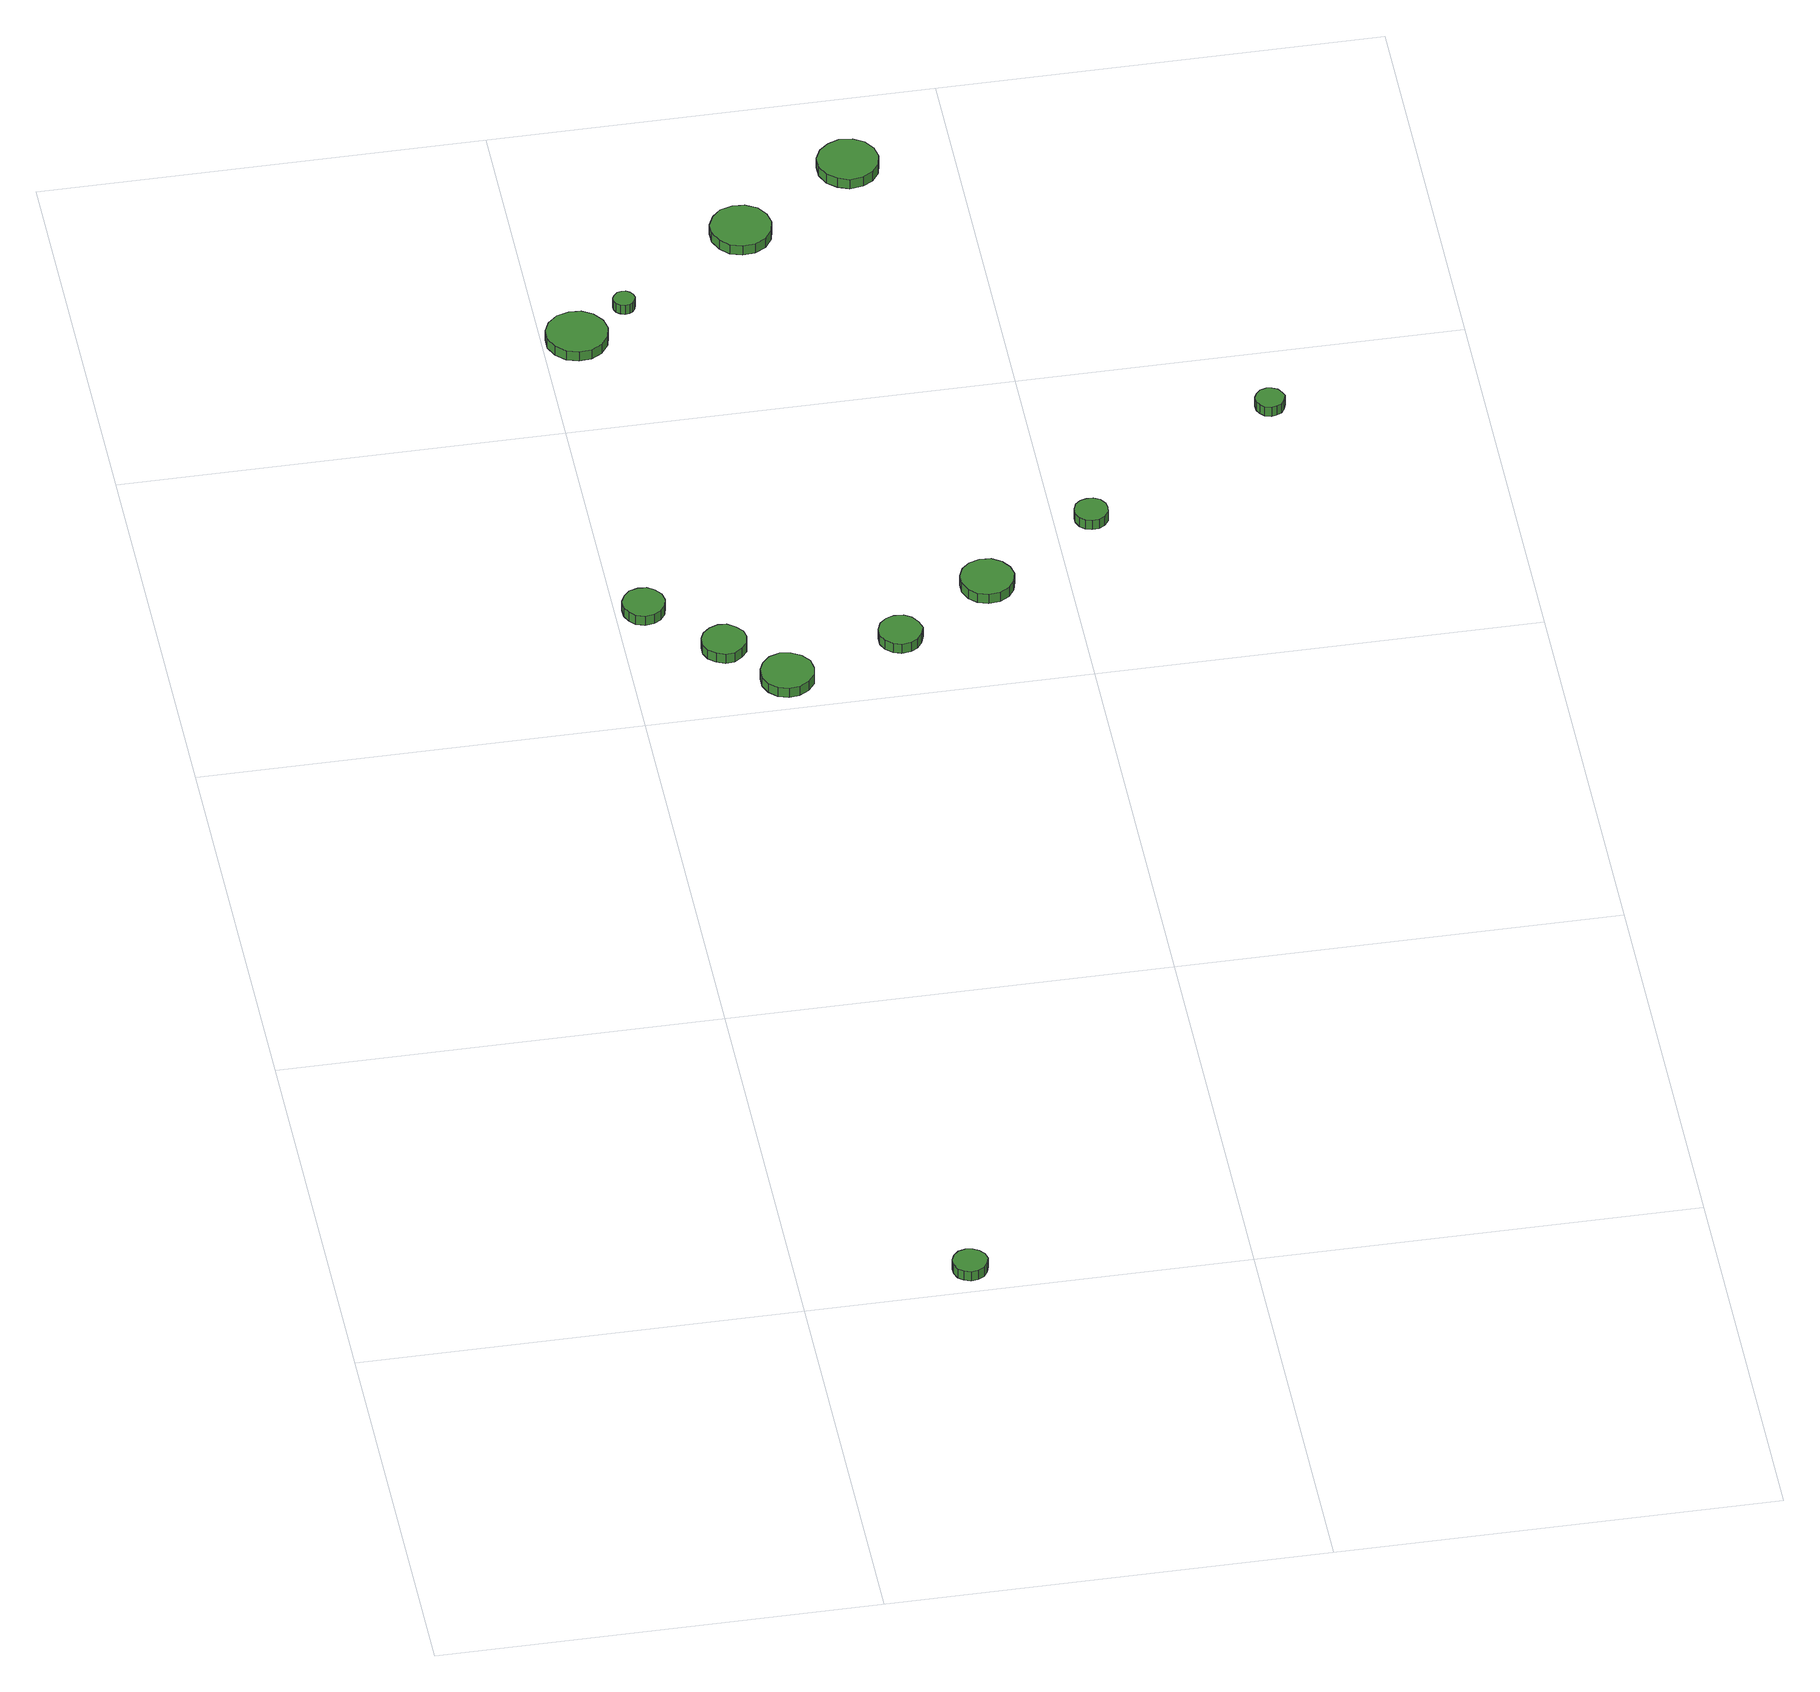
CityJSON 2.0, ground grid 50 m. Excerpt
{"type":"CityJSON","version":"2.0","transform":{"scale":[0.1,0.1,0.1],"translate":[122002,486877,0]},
"CityObjects":{
"tree1":{"type":"SolitaryVegetationObject","attributes":{"function":"something"},"geometry":[{"type":"MultiSurface","lod":"1","boundaries":[[[0,1,2,3,4,5,6,7,8,9,10,11,12,13,14]],[[15,16,17,18,19,20,21,22,23,24,25,26,27,28,29]],[[0,29,28,1]],[[1,28,27,2]],[[2,27,26,3]],[[3,26,25,4]],[[4,25,24,5]],[[5,24,23,6]],[[6,23,22,7]],[[7,22,21,8]],[[8,21,20,9]],[[9,20,19,10]],[[10,19,18,11]],[[11,18,17,12]],[[12,17,16,13]],[[13,16,15,14]],[[14,15,29,0]]]}]},
"tree2":{"type":"SolitaryVegetationObject","attributes":{"function":"something"},"geometry":[{"type":"MultiSurface","lod":"1","boundaries":[[[30,31,32,33,34,35,36,37,38,39,40,41,42,43,44]],[[45,46,47,48,49,50,51,52,53,54,55,56,57,58,59]],[[30,59,58,31]],[[31,58,57,32]],[[32,57,56,33]],[[33,56,55,34]],[[34,55,54,35]],[[35,54,53,36]],[[36,53,52,37]],[[37,52,51,38]],[[38,51,50,39]],[[39,50,49,40]],[[40,49,48,41]],[[41,48,47,42]],[[42,47,46,43]],[[43,46,45,44]],[[44,45,59,30]]]}]},
"tree3":{"type":"SolitaryVegetationObject","attributes":{"function":"something"},"geometry":[{"type":"MultiSurface","lod":"1","boundaries":[[[60,61,62,63,64,65,66,67,68,69,70,71,72,73,74]],[[75,76,77,78,79,80,81,82,83,84,85,86,87,88,89]],[[60,89,88,61]],[[61,88,87,62]],[[62,87,86,63]],[[63,86,85,64]],[[64,85,84,65]],[[65,84,83,66]],[[66,83,82,67]],[[67,82,81,68]],[[68,81,80,69]],[[69,80,79,70]],[[70,79,78,71]],[[71,78,77,72]],[[72,77,76,73]],[[73,76,75,74]],[[74,75,89,60]]]}]},
"tree4":{"type":"SolitaryVegetationObject","attributes":{"function":"something"},"geometry":[{"type":"MultiSurface","lod":"1","boundaries":[[[90,91,92,93,94,95,96,97,98,99,100,101,102,103,104]],[[105,106,107,108,109,110,111,112,113,114,115,116,117,118,119]],[[90,119,118,91]],[[91,118,117,92]],[[92,117,116,93]],[[93,116,115,94]],[[94,115,114,95]],[[95,114,113,96]],[[96,113,112,97]],[[97,112,111,98]],[[98,111,110,99]],[[99,110,109,100]],[[100,109,108,101]],[[101,108,107,102]],[[102,107,106,103]],[[103,106,105,104]],[[104,105,119,90]]]}]},
"tree5":{"type":"SolitaryVegetationObject","attributes":{"function":"something"},"geometry":[{"type":"MultiSurface","lod":"1","boundaries":[[[120,121,122,123,124,125,126,127,128,129,130,131,132,133,134]],[[135,136,137,138,139,140,141,142,143,144,145,146,147,148,149]],[[120,149,148,121]],[[121,148,147,122]],[[122,147,146,123]],[[123,146,145,124]],[[124,145,144,125]],[[125,144,143,126]],[[126,143,142,127]],[[127,142,141,128]],[[128,141,140,129]],[[129,140,139,130]],[[130,139,138,131]],[[131,138,137,132]],[[132,137,136,133]],[[133,136,135,134]],[[134,135,149,120]]]}]},
"tree6":{"type":"SolitaryVegetationObject","attributes":{"function":"something"},"geometry":[{"type":"MultiSurface","lod":"1","boundaries":[[[150,151,152,153,154,155,156,157,158,159,160,161,162,163,164]],[[165,166,167,168,169,170,171,172,173,174,175,176,177,178,179]],[[150,179,178,151]],[[151,178,177,152]],[[152,177,176,153]],[[153,176,175,154]],[[154,175,174,155]],[[155,174,173,156]],[[156,173,172,157]],[[157,172,171,158]],[[158,171,170,159]],[[159,170,169,160]],[[160,169,168,161]],[[161,168,167,162]],[[162,167,166,163]],[[163,166,165,164]],[[164,165,179,150]]]}]},
"tree7":{"type":"SolitaryVegetationObject","attributes":{"function":"something"},"geometry":[{"type":"MultiSurface","lod":"1","boundaries":[[[180,181,182,183,184,185,186,187,188,189,190,191,192,193,194]],[[195,196,197,198,199,200,201,202,203,204,205,206,207,208,209]],[[180,209,208,181]],[[181,208,207,182]],[[182,207,206,183]],[[183,206,205,184]],[[184,205,204,185]],[[185,204,203,186]],[[186,203,202,187]],[[187,202,201,188]],[[188,201,200,189]],[[189,200,199,190]],[[190,199,198,191]],[[191,198,197,192]],[[192,197,196,193]],[[193,196,195,194]],[[194,195,209,180]]]}]},
"tree8":{"type":"SolitaryVegetationObject","attributes":{"function":"something"},"geometry":[{"type":"MultiSurface","lod":"1","boundaries":[[[210,211,212,213,214,215,216,217,218,219,220,221,222,223,224]],[[225,226,227,228,229,230,231,232,233,234,235,236,237,238,239]],[[210,239,238,211]],[[211,238,237,212]],[[212,237,236,213]],[[213,236,235,214]],[[214,235,234,215]],[[215,234,233,216]],[[216,233,232,217]],[[217,232,231,218]],[[218,231,230,219]],[[219,230,229,220]],[[220,229,228,221]],[[221,228,227,222]],[[222,227,226,223]],[[223,226,225,224]],[[224,225,239,210]]]}]},
"tree9":{"type":"SolitaryVegetationObject","attributes":{"function":"something"},"geometry":[{"type":"MultiSurface","lod":"1","boundaries":[[[240,241,242,243,244,245,246,247,248,249,250,251,252,253,254]],[[255,256,257,258,259,260,261,262,263,264,265,266,267,268,269]],[[240,269,268,241]],[[241,268,267,242]],[[242,267,266,243]],[[243,266,265,244]],[[244,265,264,245]],[[245,264,263,246]],[[246,263,262,247]],[[247,262,261,248]],[[248,261,260,249]],[[249,260,259,250]],[[250,259,258,251]],[[251,258,257,252]],[[252,257,256,253]],[[253,256,255,254]],[[254,255,269,240]]]}]},
"tree10":{"type":"SolitaryVegetationObject","attributes":{"function":"something"},"geometry":[{"type":"MultiSurface","lod":"1","boundaries":[[[270,271,272,273,274,275,276,277,278,279,280,281,282,283,284]],[[285,286,287,288,289,290,291,292,293,294,295,296,297,298,299]],[[270,299,298,271]],[[271,298,297,272]],[[272,297,296,273]],[[273,296,295,274]],[[274,295,294,275]],[[275,294,293,276]],[[276,293,292,277]],[[277,292,291,278]],[[278,291,290,279]],[[279,290,289,280]],[[280,289,288,281]],[[281,288,287,282]],[[282,287,286,283]],[[283,286,285,284]],[[284,285,299,270]]]}]},
"tree11":{"type":"SolitaryVegetationObject","attributes":{"function":"something"},"geometry":[{"type":"MultiSurface","lod":"1","boundaries":[[[300,301,302,303,304,305,306,307,308,309,310,311,312,313,314]],[[315,316,317,318,319,320,321,322,323,324,325,326,327,328,329]],[[300,329,328,301]],[[301,328,327,302]],[[302,327,326,303]],[[303,326,325,304]],[[304,325,324,305]],[[305,324,323,306]],[[306,323,322,307]],[[307,322,321,308]],[[308,321,320,309]],[[309,320,319,310]],[[310,319,318,311]],[[311,318,317,312]],[[312,317,316,313]],[[313,316,315,314]],[[314,315,329,300]]]}]},
"tree12":{"type":"SolitaryVegetationObject","attributes":{"function":"something"},"geometry":[{"type":"MultiSurface","lod":"1","boundaries":[[[330,331,332,333,334,335,336,337,338,339,340,341,342,343,344]],[[345,346,347,348,349,350,351,352,353,354,355,356,357,358,359]],[[330,359,358,331]],[[331,358,357,332]],[[332,357,356,333]],[[333,356,355,334]],[[334,355,354,335]],[[335,354,353,336]],[[336,353,352,337]],[[337,352,351,338]],[[338,351,350,339]],[[339,350,349,340]],[[340,349,348,341]],[[341,348,347,342]],[[342,347,346,343]],[[343,346,345,344]],[[344,345,359,330]]]}]}
},
"vertices":[
[209,29,22],[207,37,22],[202,43,22],[195,47,22],[187,48,22],[179,46,22],[173,40,22],[170,33,22],[170,25,22],[173,17,22],[179,12,22],[187,9,22],[195,10,22],[202,14,22],[207,21,22],[207,21,9],[202,14,9],[195,10,9],[187,9,9],[179,12,9],[173,17,9],[170,25,9],[170,33,9],[173,40,9],[179,46,9],[187,48,9],[195,47,9],[202,43,9],[207,37,9],[209,29,9],
[55,1187,17],[53,1197,17],[47,1205,17],[39,1210,17],[29,1211,17],[19,1208,17],[12,1201,17],[8,1192,17],[8,1182,17],[12,1173,17],[19,1166,17],[29,1163,17],[39,1164,17],[47,1169,17],[53,1177,17],[53,1177,4],[47,1169,4],[39,1164,4],[29,1163,4],[19,1166,4],[12,1173,4],[8,1182,4],[8,1192,4],[12,1201,4],[19,1208,4],[29,1211,4],[39,1210,4],[47,1205,4],[53,1197,4],[55,1187,4],
[132,1108,19],[130,1118,19],[123,1126,19],[114,1132,19],[104,1133,19],[94,1129,19],[86,1122,19],[82,1113,19],[82,1102,19],[86,1093,19],[94,1086,19],[104,1082,19],[114,1083,19],[123,1089,19],[130,1097,19],[130,1097,6],[123,1089,6],[114,1083,6],[104,1082,6],[94,1086,6],[86,1093,6],[82,1102,6],[82,1113,6],[86,1122,6],[94,1129,6],[104,1133,6],[114,1132,6],[123,1126,6],[130,1118,6],[132,1108,6],
[195,1041,21],[193,1054,21],[185,1064,21],[174,1070,21],[162,1072,21],[150,1068,21],[141,1059,21],[136,1048,21],[136,1035,21],[141,1024,21],[150,1015,21],[162,1011,21],[174,1013,21],[185,1019,21],[193,1029,21],[193,1029,8],[185,1019,8],[174,1013,8],[162,1011,8],[150,1015,8],[141,1024,8],[136,1035,8],[136,1048,8],[141,1059,8],[150,1068,8],[162,1072,8],[174,1070,8],[185,1064,8],[193,1054,8],[195,1041,8],
[74,1651,14],[71,1665,14],[62,1677,14],[50,1684,14],[36,1685,14],[22,1681,14],[11,1671,14],[5,1658,14],[5,1644,14],[11,1631,14],[22,1621,14],[36,1617,14],[50,1618,14],[62,1625,14],[71,1637,14],[71,1637,1],[62,1625,1],[50,1618,1],[36,1617,1],[22,1621,1],[11,1631,1],[5,1644,1],[5,1658,1],[11,1671,1],[22,1681,1],[36,1685,1],[50,1684,1],[62,1677,1],[71,1665,1],[74,1651,1],
[112,1697,14],[111,1702,14],[108,1706,14],[104,1709,14],[99,1709,14],[94,1708,14],[90,1704,14],[88,1700,14],[88,1695,14],[90,1690,14],[94,1687,14],[99,1685,14],[104,1686,14],[108,1688,14],[111,1692,14],[111,1692,1],[108,1688,1],[104,1686,1],[99,1685,1],[94,1687,1],[90,1690,1],[88,1695,1],[88,1700,1],[90,1704,1],[94,1708,1],[99,1709,1],[104,1709,1],[108,1706,1],[111,1702,1],[112,1697,1],
[324,1086,22],[321,1096,22],[315,1105,22],[307,1110,22],[296,1111,22],[287,1108,22],[279,1101,22],[275,1091,22],[275,1081,22],[279,1072,22],[287,1065,22],[296,1062,22],[307,1063,22],[315,1068,22],[321,1076,22],[321,1076,9],[315,1068,9],[307,1063,9],[296,1062,9],[287,1065,9],[279,1072,9],[275,1081,9],[275,1091,9],[279,1101,9],[287,1108,9],[296,1111,9],[307,1110,9],[315,1105,9],[321,1096,9],[324,1086,9],
[439,1160,20],[436,1172,20],[429,1182,20],[418,1189,20],[405,1190,20],[393,1186,20],[384,1178,20],[379,1166,20],[379,1154,20],[384,1142,20],[393,1134,20],[405,1130,20],[418,1131,20],[429,1138,20],[436,1148,20],[436,1148,7],[429,1138,7],[418,1131,7],[405,1130,7],[393,1134,7],[384,1142,7],[379,1154,7],[379,1166,7],[384,1178,7],[393,1186,7],[405,1190,7],[418,1189,7],[429,1182,7],[436,1172,7],[439,1160,7],
[281,1793,16],[278,1807,16],[270,1819,16],[257,1826,16],[243,1827,16],[229,1823,16],[219,1813,16],[213,1800,16],[213,1786,16],[219,1773,16],[229,1763,16],[243,1759,16],[257,1760,16],[270,1767,16],[278,1779,16],[278,1779,3],[270,1767,3],[257,1760,3],[243,1759,3],[229,1763,3],[219,1773,3],[213,1786,3],[213,1800,3],[219,1813,3],[229,1823,3],[243,1827,3],[257,1826,3],[270,1819,3],[278,1807,3],[281,1793,3],
[559,1252,20],[558,1259,20],[553,1266,20],[546,1270,20],[538,1270,20],[531,1268,20],[525,1263,20],[522,1255,20],[522,1248,20],[525,1240,20],[531,1235,20],[538,1233,20],[546,1233,20],[553,1237,20],[558,1244,20],[558,1244,7],[553,1237,7],[546,1233,7],[538,1233,7],[531,1235,7],[525,1240,7],[522,1248,7],[522,1255,7],[525,1263,7],[531,1268,7],[538,1270,7],[546,1270,7],[553,1266,7],[558,1259,7],[559,1252,7],
[416,1883,15],[413,1897,15],[405,1909,15],[393,1916,15],[378,1918,15],[365,1913,15],[354,1904,15],[348,1891,15],[348,1876,15],[354,1863,15],[365,1854,15],[378,1849,15],[393,1851,15],[405,1858,15],[413,1869,15],[413,1869,2],[405,1858,2],[393,1851,2],[378,1849,2],[365,1854,2],[354,1863,2],[348,1876,2],[348,1891,2],[354,1904,2],[365,1913,2],[378,1918,2],[393,1916,2],[405,1909,2],[413,1897,2],[416,1883,2],
[783,1404,19],[781,1410,19],[777,1416,19],[771,1419,19],[765,1420,19],[758,1418,19],[753,1413,19],[750,1407,19],[750,1400,19],[753,1394,19],[758,1389,19],[765,1387,19],[771,1388,19],[777,1391,19],[781,1397,19],[781,1397,6],[777,1391,6],[771,1388,6],[765,1387,6],[758,1389,6],[753,1394,6],[750,1400,6],[750,1407,6],[753,1413,6],[758,1418,6],[765,1420,6],[771,1419,6],[777,1416,6],[781,1410,6],[783,1404,6]
]}
